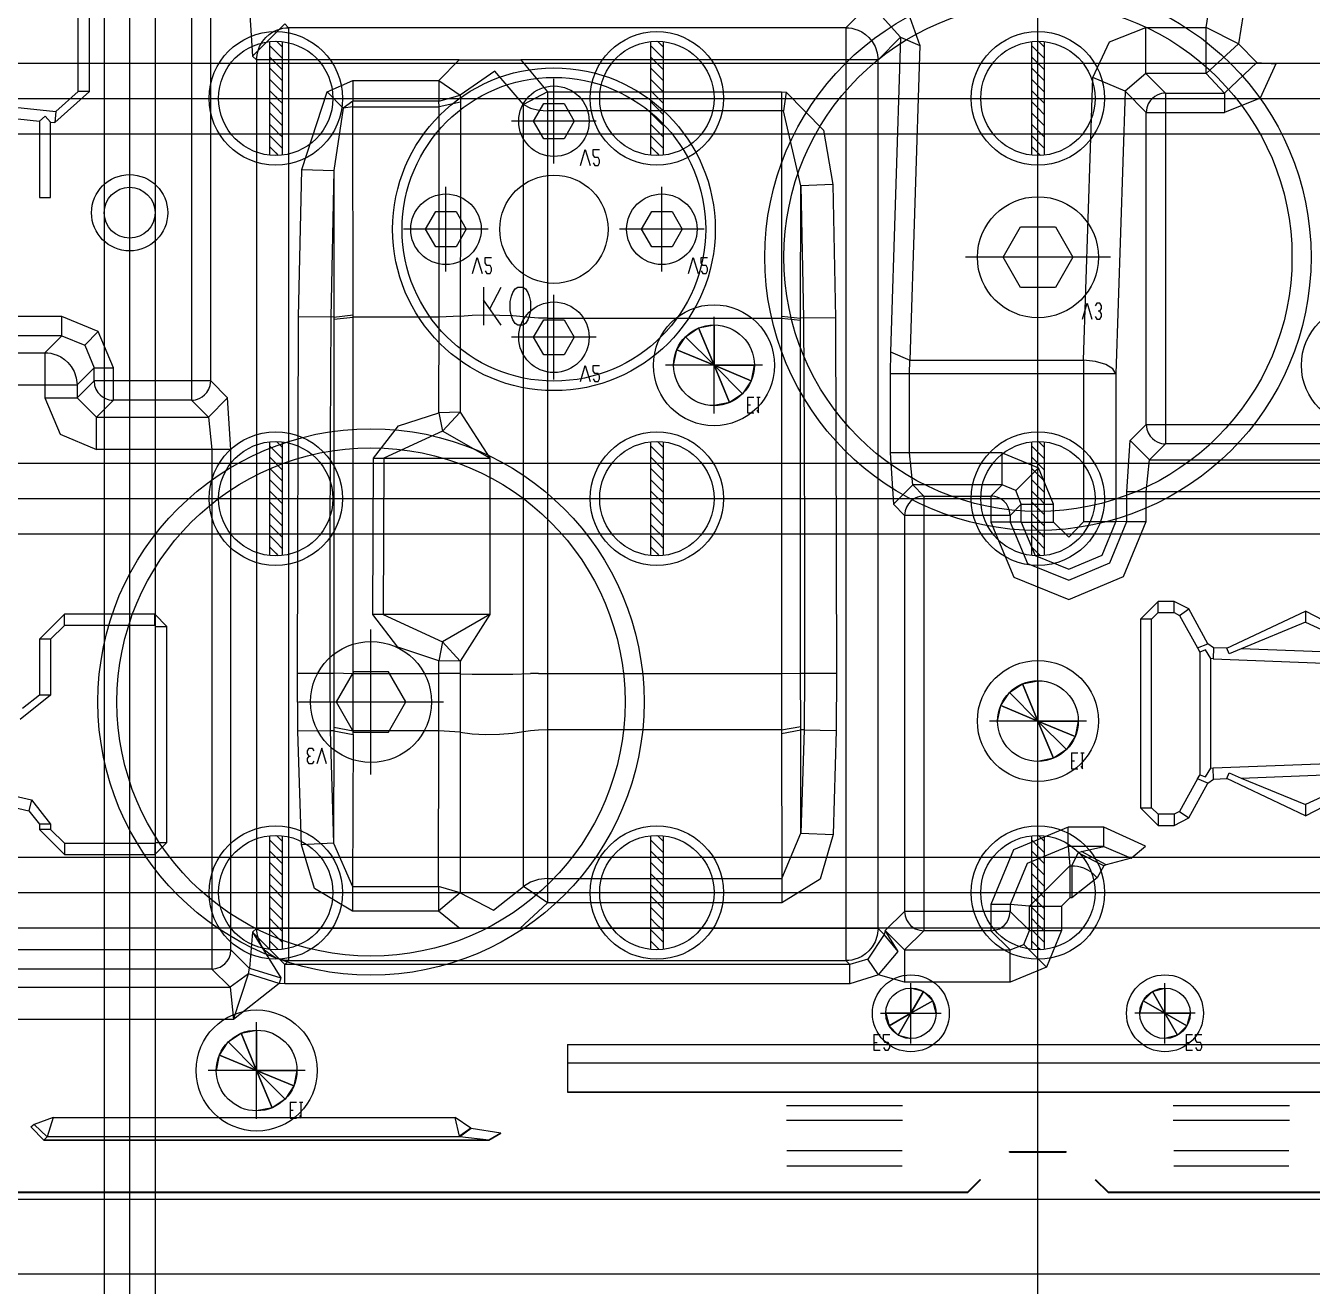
# Model space of a CAD drawing. Header units: millimetres. Extents: x -1 to 1014, y -756 to 757.
# Drawn here: x 140.9 to 195.3, y 82.8 to 136 of the extents above; entities that cross this region are included whole.
import ezdxf

# ---------------------------------------------------------------- set-up
doc = ezdxf.new("R2010")
doc.units = ezdxf.units.MM

# ---------------------------------------------------------------- blocks, each defined once
blk = doc.blocks.new('blockName2')
for points in [[(183.715, 26.3369), (183.715, 408.81)], [(145.31, 281.492), (145.31, 29.578)], [(144.236, 280.418), (144.236, 37.2676)], [(146.384, 280.418), (146.384, 37.2676)], [(147.923, 162.98), (147.923, 120.215)], [(148.739, 121.031), (148.739, 162.165)], [(143.136, 133.268), (143.136, 151.563)], [(143.608, 133.268), (143.608, 151.563)], [(190.835, 135.966), (191.143, 137.953)], [(176.625, 137.46), (178.155, 136.788), (178.727, 135.211)], [(192.485, 137.161), (192.19, 135.276)], [(150.37, 136.941), (150.512, 134.766)], [(176.625, 136.99), (175.597, 135.962)], [(176.625, 136.99), (177.911, 135.557)], [(150.512, 134.766), (151.872, 136.125)], [(152.035, 135.962), (151.872, 136.125)], [(150.675, 134.602), (150.711, 134.905), (150.799, 135.164), (150.922, 135.377), (151.063, 135.549), (151.214, 135.682), (151.366, 135.783), (151.515, 135.856), (151.658, 135.907), (151.791, 135.939), (151.911, 135.956), (152.035, 135.962)], [(152.035, 135.962), (152.035, 96.5312)], [(175.597, 135.962), (152.035, 135.962)], [(175.597, 135.962), (175.597, 96.5312)], [(175.597, 135.962), (175.725, 135.955), (175.847, 135.938), (175.979, 135.905), (176.121, 135.855), (176.269, 135.781), (176.421, 135.68), (176.571, 135.547), (176.712, 135.376), (176.833, 135.163), (176.921, 134.905), (176.957, 134.602)], [(176.957, 134.602), (177.911, 135.557)], [(177.911, 135.557), (177.477, 122.257)], [(177.911, 135.557), (178.727, 135.211)], [(186.038, 133.859), (186.736, 135.361), (188.282, 135.966)], [(188.282, 135.966), (190.835, 135.966)], [(188.282, 134.03), (188.282, 135.966)], [(190.835, 134.03), (190.835, 135.966)], [(192.19, 135.276), (190.835, 135.966)], [(151.219, 135.378), (151.219, 130.573)], [(151.219, 135.211), (151.488, 134.942)], [(151.488, 134.942), (151.756, 134.674)], [(151.514, 135.391), (151.756, 135.149)], [(151.756, 135.378), (151.756, 130.573)], [(167.333, 135.378), (167.333, 130.573)], [(167.333, 135.211), (167.602, 134.942)], [(167.602, 134.942), (167.87, 134.674)], [(167.627, 135.391), (167.87, 135.149)], [(167.87, 135.378), (167.87, 130.573)], [(178.727, 135.211), (178.293, 121.911)], [(183.447, 135.378), (183.447, 130.573)], [(183.447, 135.211), (183.715, 134.942)], [(183.715, 134.942), (183.984, 134.674)], [(183.741, 135.391), (183.984, 135.149)], [(183.984, 135.378), (183.984, 130.573)], [(192.19, 135.276), (190.835, 134.03)], [(192.19, 135.276), (192.967, 134.486)], [(96.4318, 134.469), (270.999, 134.469)], [(150.512, 134.766), (150.675, 134.602)], [(150.675, 134.602), (150.675, 97.8909)], [(159.244, 134.602), (150.675, 134.602)], [(151.219, 134.736), (151.486, 134.469)], [(151.486, 134.469), (151.488, 134.468)], [(151.488, 134.468), (151.756, 134.199)], [(158.391, 133.724), (159.244, 134.602)], [(159.244, 134.602), (161.846, 134.602)], [(176.957, 134.602), (161.846, 134.602)], [(161.846, 134.602), (162.983, 133.251)], [(167.333, 134.736), (167.6, 134.469)], [(167.6, 134.469), (167.602, 134.468)], [(167.602, 134.468), (167.87, 134.199)], [(176.957, 97.8909), (176.957, 134.602)], [(183.447, 134.736), (183.714, 134.469)], [(183.714, 134.469), (183.715, 134.468)], [(183.715, 134.468), (183.984, 134.199)], [(192.967, 134.486), (191.609, 133.201)], [(193.781, 134.442), (193.106, 132.98), (191.609, 132.385)], [(192.967, 134.486), (193.781, 134.442)], [(151.219, 134.261), (151.488, 133.993)], [(151.488, 133.993), (151.756, 133.724)], [(161.967, 132.719), (160.755, 134.131), (159.288, 133.108)], [(167.333, 134.261), (167.602, 133.993)], [(167.602, 133.993), (167.87, 133.724)], [(183.447, 134.261), (183.715, 133.993)], [(183.715, 133.993), (183.984, 133.724)], [(185.649, 121.911), (186.038, 133.859)], [(187.398, 133.283), (186.038, 133.859)], [(188.282, 134.03), (187.398, 133.283)], [(188.282, 134.03), (189.112, 133.201)], [(190.835, 134.03), (188.282, 134.03)], [(191.609, 133.201), (190.835, 134.03)], [(151.219, 133.787), (151.488, 133.518)], [(151.219, 133.312), (151.488, 133.043)], [(151.488, 133.518), (151.756, 133.249)], [(153.667, 133.249), (154.753, 133.724)], [(154.753, 133.724), (154.753, 132.861)], [(154.753, 133.724), (158.391, 133.724)], [(158.391, 133.724), (158.391, 132.861)], [(158.391, 133.724), (159.288, 133.108)], [(163.251, 130.22), (163.251, 133.797)], [(167.333, 133.787), (167.602, 133.518)], [(167.333, 133.312), (167.602, 133.043)], [(167.602, 133.518), (167.87, 133.249)], [(183.447, 133.787), (183.715, 133.518)], [(183.447, 133.312), (183.715, 133.043)], [(183.715, 133.518), (183.984, 133.249)], [(187.398, 133.283), (187.008, 121.335)], [(188.296, 132.385), (187.398, 133.283)], [(96.4318, 132.976), (272.492, 132.976)], [(137.097, 132.954), (142.192, 132.418)], [(142.143, 131.949), (143.608, 133.268)], [(142.192, 132.418), (143.136, 133.268)], [(143.608, 133.268), (143.136, 133.268)], [(151.219, 132.837), (151.488, 132.569)], [(151.488, 133.043), (151.555, 132.976)], [(151.555, 132.976), (151.756, 132.775)], [(152.585, 129.975), (153.667, 133.249)], [(153.667, 133.249), (154.346, 132.558)], [(154.753, 132.861), (154.346, 132.558)], [(154.754, 132.623), (154.753, 132.861)], [(158.391, 132.861), (154.753, 132.861)], [(158.391, 132.861), (159.288, 133.108)], [(158.4, 132.623), (158.391, 132.861)], [(159.294, 132.818), (158.4, 132.623)], [(159.288, 133.108), (159.294, 132.818)], [(159.294, 132.818), (159.288, 119.713)], [(162.983, 133.251), (161.967, 132.719)], [(162.822, 131.265), (162.392, 132.009), (162.822, 132.752), (163.68, 132.752), (164.109, 132.009), (163.68, 131.265), (162.822, 131.265)], [(162.983, 133.251), (172.879, 133.251)], [(162.983, 133.251), (162.983, 132.451)], [(167.333, 132.837), (167.602, 132.569)], [(167.602, 133.043), (167.669, 132.976)], [(167.669, 132.976), (167.87, 132.775)], [(172.879, 133.251), (172.879, 132.451)], [(172.879, 133.251), (173.071, 133.236)], [(173.071, 133.236), (172.951, 132.442)], [(173.071, 133.236), (174.643, 131.632), (175.047, 129.328)], [(183.447, 132.837), (183.715, 132.569)], [(183.715, 133.043), (183.783, 132.976)], [(183.783, 132.976), (183.984, 132.775)], [(189.112, 133.201), (189.029, 133.196), (188.943, 133.182), (188.85, 133.156), (188.753, 133.115), (188.652, 133.056), (188.553, 132.976), (188.459, 132.871), (188.378, 132.738), (188.32, 132.575), (188.296, 132.385)], [(189.112, 133.201), (189.112, 118.374)], [(189.112, 133.201), (191.609, 133.201)], [(191.609, 133.201), (191.609, 132.385)], [(137.047, 132.484), (141.5, 132.016)], [(141.736, 132.229), (141.5, 132.016)], [(141.972, 131.967), (141.736, 132.229)], [(142.192, 132.418), (142.143, 131.949)], [(151.219, 132.362), (151.488, 132.094)], [(151.488, 132.569), (151.756, 132.3)], [(154.346, 132.558), (153.944, 129.928)], [(154.754, 132.623), (154.346, 132.558)], [(154.765, 123.822), (154.754, 132.623)], [(154.754, 132.623), (158.4, 132.623)], [(158.392, 123.731), (158.4, 132.623)], [(161.967, 99.6584), (161.967, 132.719)], [(161.967, 132.71), (162.261, 132.565), (162.608, 132.475), (162.983, 132.444)], [(172.879, 132.444), (162.983, 132.444)], [(162.983, 132.444), (162.983, 98.9751)], [(167.333, 132.362), (167.602, 132.094)], [(167.602, 132.569), (167.87, 132.3)], [(172.879, 132.444), (172.867, 123.775)], [(172.951, 132.442), (172.879, 132.444)], [(173.688, 129.285), (172.951, 132.442)], [(183.447, 132.362), (183.715, 132.094)], [(183.715, 132.569), (183.984, 132.3)], [(188.296, 119.19), (188.296, 132.385)], [(188.296, 132.385), (191.609, 132.385)], [(141.5, 132.016), (141.5, 128.786)], [(141.972, 128.786), (141.972, 131.967)], [(141.972, 131.967), (142.143, 131.949)], [(151.219, 131.888), (151.488, 131.619)], [(151.488, 132.094), (151.756, 131.825)], [(165.039, 132.009), (161.462, 132.009)], [(167.333, 131.888), (167.602, 131.619)], [(167.602, 132.094), (167.87, 131.825)], [(183.447, 131.888), (183.715, 131.619)], [(183.715, 132.094), (183.984, 131.825)], [(96.4318, 131.482), (270.999, 131.482)], [(151.219, 131.413), (151.488, 131.144)], [(151.488, 131.619), (151.624, 131.482)], [(151.488, 131.144), (151.756, 130.876)], [(151.624, 131.482), (151.756, 131.35)], [(167.333, 131.413), (167.602, 131.144)], [(167.602, 131.619), (167.738, 131.482)], [(167.602, 131.144), (167.87, 130.876)], [(167.738, 131.482), (167.87, 131.35)], [(183.447, 131.413), (183.715, 131.144)], [(183.715, 131.619), (183.852, 131.482)], [(183.715, 131.144), (183.984, 130.876)], [(183.852, 131.482), (183.984, 131.35)], [(151.219, 130.938), (151.488, 130.669)], [(151.488, 130.669), (151.593, 130.564)], [(164.377, 130.144), (164.578, 130.816), (164.78, 130.144)], [(164.914, 130.256), (164.981, 130.144), (165.115, 130.144), (165.182, 130.256), (165.182, 130.368), (165.115, 130.48), (164.981, 130.48), (164.914, 130.592), (164.914, 130.816), (165.182, 130.816)], [(167.333, 130.938), (167.602, 130.669)], [(167.602, 130.669), (167.707, 130.564)], [(183.447, 130.938), (183.715, 130.669)], [(183.715, 130.669), (183.821, 130.564)], [(152.457, 123.744), (152.585, 129.975)], [(152.585, 129.975), (153.944, 129.928)], [(153.944, 129.928), (153.816, 123.733)], [(153.944, 129.928), (153.949, 123.732)], [(158.685, 125.655), (158.685, 129.232)], [(167.816, 125.655), (167.816, 129.232)], [(173.683, 123.685), (173.688, 129.285)], [(175.047, 129.328), (173.688, 129.285)], [(173.688, 129.285), (173.797, 123.686)], [(175.047, 129.328), (175.156, 123.697)], [(183.715, 123.192), (183.715, 129.331)], [(141.5, 128.786), (141.972, 128.786)], [(141.5, 128.786), (141.972, 128.786)], [(158.256, 126.7), (157.827, 127.443), (158.256, 128.187), (159.114, 128.187), (159.544, 127.443), (159.114, 126.7), (158.256, 126.7)], [(167.387, 126.7), (166.958, 127.443), (167.387, 128.187), (168.246, 128.187), (168.675, 127.443), (168.246, 126.7), (167.387, 126.7)], [(160.474, 127.443), (156.897, 127.443)], [(169.605, 127.443), (166.028, 127.443)], [(182.977, 124.982), (182.239, 126.261), (182.977, 127.54), (184.454, 127.54), (185.192, 126.261), (184.454, 124.982), (182.977, 124.982)], [(159.811, 125.579), (160.012, 126.25), (160.214, 125.579)], [(160.348, 125.691), (160.415, 125.579), (160.55, 125.579), (160.617, 125.691), (160.617, 125.803), (160.55, 125.914), (160.415, 125.914), (160.348, 126.026), (160.348, 126.25), (160.617, 126.25)], [(168.942, 125.579), (169.144, 126.25), (169.345, 125.579)], [(169.479, 125.691), (169.547, 125.579), (169.681, 125.579), (169.748, 125.691), (169.748, 125.803), (169.681, 125.914), (169.547, 125.914), (169.479, 126.026), (169.479, 126.25), (169.748, 126.25)], [(186.785, 126.261), (180.646, 126.261)], [(160.274, 125.001), (160.274, 123.39)], [(160.543, 124.08), (161.026, 125.001)], [(161.725, 123.39), (161.617, 123.466), (161.51, 123.62), (161.456, 123.773), (161.402, 124.003), (161.402, 124.387), (161.456, 124.617), (161.51, 124.771), (161.617, 124.924), (161.725, 125.001), (161.939, 125.001), (162.047, 124.924), (162.154, 124.771), (162.208, 124.617), (162.262, 124.387), (162.262, 124.003), (162.208, 123.773), (162.154, 123.62), (162.047, 123.466), (161.939, 123.39), (161.725, 123.39)], [(163.251, 121.089), (163.251, 124.666)], [(161.026, 123.39), (160.274, 124.464)], [(185.596, 123.642), (185.798, 124.314), (185.999, 123.642)], [(186.335, 123.978), (186.402, 124.09), (186.402, 124.202), (186.335, 124.314), (186.2, 124.314), (186.133, 124.202)], [(142.447, 123.757), (127.71, 123.757)], [(142.447, 122.941), (142.447, 123.757)], [(143.986, 123.121), (142.447, 123.757)], [(152.409, 108.67), (152.457, 123.744)], [(153.949, 123.732), (152.457, 123.744)], [(153.816, 123.733), (153.784, 118.713), (153.769, 113.692), (153.769, 108.672)], [(153.949, 123.732), (154.765, 123.822)], [(153.949, 123.732), (153.949, 123.645)], [(153.949, 123.645), (154.765, 123.731)], [(153.949, 123.645), (153.95, 108.672)], [(154.764, 106.245), (154.765, 123.731)], [(154.765, 123.731), (154.765, 123.822)], [(158.392, 123.731), (154.765, 123.731)], [(158.391, 119.687), (158.392, 123.731)], [(159.289, 123.769), (158.392, 123.731)], [(161.508, 123.779), (160.956, 123.803), (160.365, 123.807), (159.79, 123.791), (159.289, 123.755)], [(162.983, 123.685), (162.603, 123.691), (162.257, 123.708), (161.508, 123.779)], [(162.822, 122.134), (162.392, 122.878), (162.822, 123.621), (163.68, 123.621), (164.109, 122.878), (163.68, 122.134), (162.822, 122.134)], [(162.983, 123.685), (172.867, 123.685)], [(170.019, 119.649), (170.019, 123.742)], [(172.867, 123.775), (173.683, 123.685)], [(172.867, 123.775), (172.867, 123.685)], [(172.867, 123.685), (172.868, 106.126)], [(172.867, 123.685), (173.683, 123.598)], [(175.156, 123.697), (173.683, 123.685)], [(173.683, 123.598), (173.683, 123.685)], [(173.683, 108.664), (173.683, 123.598)], [(173.797, 123.686), (173.828, 118.679), (173.844, 113.671), (173.844, 108.663)], [(175.156, 123.697), (175.204, 108.661)], [(186.133, 123.754), (186.2, 123.642), (186.335, 123.642), (186.402, 123.754), (186.402, 123.866), (186.335, 123.978), (186.268, 123.978)], [(142.447, 122.941), (128.526, 122.941)], [(141.731, 122.225), (142.447, 122.941)], [(142.447, 122.941), (143.41, 122.545)], [(143.986, 123.121), (143.41, 122.545)], [(144.622, 121.582), (143.986, 123.121)], [(143.41, 122.545), (143.807, 121.582)], [(165.039, 122.878), (161.462, 122.878)], [(127.81, 122.225), (141.731, 122.225)], [(141.731, 122.225), (141.859, 122.218), (141.98, 122.201), (142.113, 122.169), (142.254, 122.118), (142.403, 122.044), (142.554, 121.943), (142.704, 121.81), (142.845, 121.639), (142.967, 121.426), (143.055, 121.168), (143.09, 120.865)], [(141.731, 122.225), (141.731, 120.315)], [(177.477, 122.257), (177.463, 121.335)], [(177.477, 122.257), (178.293, 121.911)], [(178.279, 121.335), (178.293, 121.911)], [(178.293, 121.911), (185.649, 121.911)], [(185.649, 121.911), (185.649, 115.082)], [(187.008, 121.335), (186.881, 121.547), (186.581, 121.73), (186.15, 121.857), (185.649, 121.911)], [(143.807, 121.582), (143.09, 120.865)], [(143.807, 121.582), (144.622, 121.582)], [(143.807, 121.031), (143.807, 121.582)], [(144.622, 120.215), (144.622, 121.582)], [(164.377, 121.013), (164.578, 121.685), (164.78, 121.013)], [(164.914, 121.125), (164.981, 121.013), (165.115, 121.013), (165.182, 121.125), (165.182, 121.237), (165.115, 121.349), (164.981, 121.349), (164.914, 121.461), (164.914, 121.685), (165.182, 121.685)], [(172.065, 121.696), (167.972, 121.696)], [(187.008, 121.335), (177.463, 121.335)], [(177.463, 121.335), (177.463, 117.993)], [(178.279, 117.993), (178.279, 121.335)], [(187.008, 121.335), (187.008, 115.082)], [(127.81, 120.865), (143.09, 120.865)], [(143.09, 120.315), (143.807, 121.031)], [(143.09, 120.865), (143.09, 120.315)], [(148.739, 121.031), (143.807, 121.031)], [(143.807, 121.031), (143.83, 120.84), (143.889, 120.678), (143.97, 120.545), (144.063, 120.44), (144.162, 120.36), (144.262, 120.301), (144.359, 120.26), (144.451, 120.234), (144.535, 120.22), (144.622, 120.215)], [(147.923, 120.215), (148.007, 120.22), (148.092, 120.234), (148.185, 120.26), (148.283, 120.301), (148.383, 120.36), (148.483, 120.44), (148.576, 120.545), (148.657, 120.678), (148.716, 120.841), (148.739, 121.031)], [(149.455, 120.315), (148.739, 121.031)], [(141.731, 120.315), (143.09, 120.315)], [(141.731, 120.315), (142.367, 118.776), (143.906, 118.14)], [(143.09, 120.315), (143.906, 119.499)], [(149.455, 120.315), (148.64, 119.499)], [(149.597, 118.14), (149.455, 120.315)], [(171.431, 120.351), (171.431, 119.679), (171.699, 119.679)], [(171.431, 120.351), (171.699, 120.351)], [(171.834, 119.791), (171.901, 119.679), (171.901, 120.351)], [(171.834, 120.351), (171.968, 120.351)], [(144.622, 120.215), (143.906, 119.499)], [(147.923, 120.215), (144.622, 120.215)], [(148.64, 119.499), (147.923, 120.215)], [(155.622, 117.774), (156.682, 119.13), (158.391, 119.687)], [(159.288, 119.713), (158.391, 119.687)], [(158.391, 119.687), (158.544, 118.904)], [(159.288, 119.713), (158.544, 118.904)], [(159.288, 119.713), (160.545, 117.774)], [(171.431, 120.015), (171.565, 120.015)], [(143.906, 119.499), (148.64, 119.499)], [(143.906, 118.14), (143.906, 119.499)], [(148.64, 119.499), (148.781, 118.14)], [(187.62, 118.514), (188.296, 119.19)], [(188.296, 119.19), (188.32, 118.999), (188.379, 118.837), (188.46, 118.704), (188.553, 118.599), (188.652, 118.519), (188.752, 118.46), (188.849, 118.419), (188.941, 118.393), (189.025, 118.379), (189.112, 118.374)], [(188.296, 119.19), (197.196, 119.19)], [(158.544, 118.904), (156.059, 117.774)], [(160.545, 117.774), (158.544, 118.904)], [(149.597, 118.14), (143.906, 118.14)], [(148.781, 118.14), (148.781, 96.1732)], [(149.597, 96.989), (149.597, 118.14)], [(151.219, 118.458), (151.219, 113.654)], [(151.219, 118.291), (151.488, 118.023)], [(151.514, 118.472), (151.756, 118.229)], [(151.756, 118.458), (151.756, 113.654)], [(167.333, 118.458), (167.333, 113.654)], [(167.333, 118.291), (167.602, 118.023)], [(167.627, 118.472), (167.87, 118.229)], [(167.87, 118.458), (167.87, 113.654)], [(183.447, 118.458), (183.447, 113.654)], [(183.447, 118.291), (183.715, 118.023)], [(183.741, 118.472), (183.984, 118.229)], [(183.984, 118.458), (183.984, 113.654)], [(187.479, 116.339), (187.62, 118.514)], [(187.62, 118.514), (188.436, 117.698)], [(189.112, 118.374), (188.436, 117.698)], [(197.196, 118.374), (189.112, 118.374)], [(96.4318, 117.549), (270.999, 117.549)], [(151.219, 117.817), (151.486, 117.549)], [(151.486, 117.549), (151.488, 117.548)], [(151.488, 118.023), (151.756, 117.754)], [(151.488, 117.548), (151.756, 117.279)], [(155.592, 111.157), (155.622, 117.774)], [(155.622, 117.774), (156.059, 117.774)], [(156.059, 117.774), (156.026, 111.157)], [(156.059, 117.774), (160.545, 117.774)], [(160.545, 117.774), (160.545, 111.157)], [(167.333, 117.817), (167.6, 117.549)], [(167.6, 117.549), (167.602, 117.548)], [(167.602, 118.023), (167.87, 117.754)], [(167.602, 117.548), (167.87, 117.279)], [(182.198, 117.993), (177.463, 117.993)], [(177.463, 117.993), (177.605, 115.818)], [(178.421, 116.634), (178.279, 117.993)], [(182.198, 117.993), (183.737, 117.357)], [(182.198, 116.634), (182.198, 117.993)], [(183.447, 117.817), (183.714, 117.549)], [(183.714, 117.549), (183.715, 117.548)], [(183.715, 118.023), (183.984, 117.754)], [(183.715, 117.548), (183.984, 117.279)], [(188.294, 116.339), (188.436, 117.698)], [(188.436, 117.698), (196.872, 117.698)], [(151.219, 117.342), (151.488, 117.073)], [(151.488, 117.073), (151.756, 116.805)], [(167.333, 117.342), (167.602, 117.073)], [(167.602, 117.073), (167.87, 116.805)], [(183.737, 117.357), (182.777, 116.398)], [(183.447, 117.342), (183.715, 117.073)], [(183.715, 117.073), (183.984, 116.805)], [(184.373, 115.818), (183.737, 117.357)], [(151.219, 116.867), (151.488, 116.598)], [(151.488, 116.598), (151.756, 116.33)], [(167.333, 116.867), (167.602, 116.598)], [(167.602, 116.598), (167.87, 116.33)], [(178.421, 116.634), (177.605, 115.818)], [(182.198, 116.634), (178.421, 116.634)], [(178.421, 116.634), (178.891, 116.164)], [(181.727, 116.164), (182.198, 116.634)], [(182.777, 116.398), (182.198, 116.634)], [(183.447, 116.867), (183.715, 116.598)], [(183.715, 116.598), (183.984, 116.33)], [(96.4318, 116.056), (272.492, 116.056)], [(151.219, 116.392), (151.488, 116.124)], [(151.219, 115.917), (151.488, 115.649)], [(151.488, 116.124), (151.555, 116.056)], [(151.555, 116.056), (151.756, 115.855)], [(167.333, 116.392), (167.602, 116.124)], [(167.333, 115.917), (167.602, 115.649)], [(167.602, 116.124), (167.669, 116.056)], [(167.669, 116.056), (167.87, 115.855)], [(178.891, 116.164), (178.808, 116.159), (178.722, 116.145), (178.629, 116.119), (178.531, 116.078), (178.431, 116.019), (178.332, 115.939), (178.238, 115.834), (178.157, 115.701), (178.099, 115.538), (178.075, 115.348)], [(178.891, 116.164), (178.891, 97.7934)], [(178.891, 116.164), (181.727, 116.164)], [(181.727, 116.164), (181.727, 115.06)], [(182.543, 115.348), (182.52, 115.539), (182.461, 115.701), (182.38, 115.834), (182.286, 115.939), (182.187, 116.019), (182.088, 116.078), (181.991, 116.119), (181.899, 116.144), (181.815, 116.158), (181.727, 116.164)], [(183.013, 115.818), (182.777, 116.398)], [(183.447, 116.392), (183.715, 116.124)], [(183.447, 115.917), (183.715, 115.649)], [(183.715, 116.124), (183.783, 116.056)], [(183.783, 116.056), (183.984, 115.855)], [(196.872, 116.339), (187.479, 116.339)], [(187.479, 115.085), (187.479, 116.339)], [(188.294, 115.085), (188.294, 116.339)], [(151.219, 115.443), (151.488, 115.174)], [(151.488, 115.649), (151.756, 115.38)], [(167.333, 115.443), (167.602, 115.174)], [(167.602, 115.649), (167.87, 115.38)], [(177.605, 115.818), (178.075, 115.348)], [(178.075, 115.348), (178.075, 98.6092)], [(182.543, 115.348), (178.075, 115.348)], [(183.013, 115.818), (182.543, 115.348)], [(182.543, 115.348), (182.543, 115.06)], [(183.013, 115.063), (183.013, 115.818)], [(183.013, 115.818), (184.373, 115.818)], [(183.447, 115.443), (183.715, 115.174)], [(183.715, 115.649), (183.984, 115.38)], [(184.373, 115.063), (184.373, 115.818)], [(151.219, 114.968), (151.488, 114.699)], [(151.488, 115.174), (151.756, 114.906)], [(167.333, 114.968), (167.602, 114.699)], [(167.602, 115.174), (167.87, 114.906)], [(181.727, 115.06), (182.691, 112.74), (185.017, 111.789), (187.335, 112.761), (188.294, 115.085)], [(182.543, 115.06), (181.727, 115.06)], [(182.543, 115.06), (183.268, 113.317), (185.017, 112.605), (186.758, 113.338), (187.479, 115.085)], [(183.013, 115.063), (182.543, 115.06)], [(183.013, 115.063), (183.6, 113.651), (185.016, 113.075), (186.425, 113.669), (187.008, 115.082)], [(183.013, 115.063), (184.373, 115.063)], [(183.447, 114.968), (183.715, 114.699)], [(183.715, 115.174), (183.984, 114.906)], [(185.649, 115.082), (185.016, 114.435), (184.373, 115.063)], [(187.008, 115.082), (185.649, 115.082)], [(187.479, 115.085), (187.008, 115.082)], [(187.479, 115.085), (188.294, 115.085)], [(96.4318, 114.563), (270.999, 114.563)], [(151.219, 114.493), (151.488, 114.225)], [(151.488, 114.699), (151.624, 114.563)], [(151.624, 114.563), (151.756, 114.431)], [(167.333, 114.493), (167.602, 114.225)], [(167.602, 114.699), (167.738, 114.563)], [(167.738, 114.563), (167.87, 114.431)], [(183.447, 114.493), (183.715, 114.225)], [(183.715, 114.699), (183.852, 114.563)], [(183.852, 114.563), (183.984, 114.431)], [(151.219, 114.018), (151.488, 113.75)], [(151.488, 114.225), (151.756, 113.956)], [(151.488, 113.75), (151.593, 113.645)], [(167.333, 114.018), (167.602, 113.75)], [(167.602, 114.225), (167.87, 113.956)], [(167.602, 113.75), (167.707, 113.645)], [(183.447, 114.018), (183.715, 113.75)], [(183.715, 114.225), (183.984, 113.956)], [(183.715, 113.75), (183.821, 113.645)], [(188.794, 111.712), (188.046, 110.965)], [(188.794, 111.24), (188.794, 111.712)], [(189.479, 111.712), (188.794, 111.712)], [(189.479, 111.24), (189.479, 111.712)], [(190.091, 111.394), (189.479, 111.712)], [(142.554, 111.167), (141.5, 110.113)], [(146.37, 111.167), (142.554, 111.167)], [(142.554, 110.695), (142.554, 111.167)], [(146.37, 110.695), (146.37, 111.167)], [(146.879, 110.658), (146.37, 111.167)], [(160.545, 111.157), (155.592, 111.157)], [(158.389, 109.196), (156.658, 109.774), (155.592, 111.157)], [(156.026, 111.157), (158.546, 109.999)], [(160.545, 111.157), (158.546, 109.999)], [(160.545, 111.157), (159.288, 109.19)], [(188.519, 110.965), (188.794, 111.24)], [(188.794, 111.24), (189.479, 111.24)], [(189.479, 111.24), (189.704, 111.123)], [(189.704, 111.123), (190.091, 111.394)], [(189.704, 111.123), (190.46, 109.746)], [(190.896, 109.926), (190.091, 111.394)], [(191.697, 109.735), (195.029, 111.303)], [(195.029, 111.303), (195.029, 110.831)], [(198.565, 109.47), (195.029, 111.303)], [(142.554, 110.695), (141.972, 110.113)], [(146.37, 110.695), (142.554, 110.695)], [(146.407, 110.658), (146.402, 110.677), (146.388, 110.69), (146.37, 110.695)], [(146.407, 101.527), (146.407, 110.658)], [(146.407, 110.658), (146.879, 110.658)], [(146.879, 101.527), (146.879, 110.658)], [(155.516, 104.392), (155.516, 110.532)], [(188.519, 110.965), (188.046, 110.965)], [(188.046, 110.965), (188.046, 102.992)], [(188.519, 102.992), (188.519, 110.965)], [(195.029, 110.831), (192.314, 109.712)], [(195.029, 110.831), (197.948, 109.494)], [(141.972, 110.113), (141.5, 110.113)], [(141.5, 110.113), (141.5, 107.755)], [(141.972, 110.113), (141.972, 107.755)], [(158.546, 109.999), (158.389, 109.196)], [(159.288, 109.19), (158.546, 109.999)], [(190.46, 109.746), (190.896, 109.926)], [(191.14, 109.757), (190.896, 109.926)], [(190.56, 109.574), (190.473, 109.747)], [(190.796, 109.664), (190.56, 109.574)], [(190.56, 109.574), (190.56, 104.383)], [(191.032, 109.294), (190.796, 109.664)], [(191.14, 109.757), (191.121, 109.285)], [(191.697, 109.735), (191.14, 109.757)], [(191.806, 109.495), (191.697, 109.735)], [(192.314, 109.712), (191.806, 109.495)], [(197.948, 109.494), (192.314, 109.712)], [(158.386, 106.245), (158.389, 109.196)], [(159.288, 109.19), (158.389, 109.196)], [(159.288, 109.19), (159.286, 106.166)], [(191.032, 104.663), (191.032, 109.294)], [(191.121, 109.285), (191.032, 109.294)], [(191.121, 109.285), (200.867, 108.908)], [(153.95, 108.672), (152.409, 108.67)], [(152.428, 106.224), (152.409, 108.67)], [(153.769, 108.672), (153.787, 106.242)], [(153.95, 108.672), (153.949, 106.391)], [(153.95, 108.69), (154.765, 108.672)], [(156.255, 106.183), (156.993, 107.462), (156.255, 108.741), (154.778, 108.741), (154.039, 107.462), (154.778, 106.183), (156.255, 106.183)], [(154.765, 108.672), (158.389, 108.672)], [(159.287, 108.664), (158.389, 108.672)], [(159.287, 108.649), (159.789, 108.642), (160.363, 108.638), (160.956, 108.639), (161.508, 108.644), (162.257, 108.659)], [(162.603, 108.663), (162.257, 108.659)], [(162.603, 108.663), (172.867, 108.664)], [(172.867, 108.664), (173.683, 108.682)], [(175.204, 108.661), (173.683, 108.664)], [(173.684, 106.43), (173.683, 108.664)], [(173.844, 108.663), (173.826, 106.281)], [(175.204, 108.661), (175.185, 106.263)], [(183.715, 104.61), (183.715, 108.703)], [(141.972, 107.755), (140.681, 106.728)], [(141.5, 107.755), (140.787, 107.188)], [(141.972, 107.755), (141.5, 107.755)], [(152.446, 107.462), (158.586, 107.462)], [(185.762, 106.656), (181.669, 106.656)], [(153.787, 106.242), (152.428, 106.224)], [(152.578, 101.423), (152.428, 106.224)], [(153.949, 106.245), (153.787, 106.242)], [(153.787, 106.242), (153.936, 101.495)], [(153.949, 106.245), (153.936, 101.495)], [(153.949, 106.391), (154.764, 106.245)], [(153.949, 106.391), (153.949, 106.245)], [(153.949, 106.245), (154.764, 106.088)], [(154.764, 106.088), (154.74, 99.6627)], [(154.764, 106.088), (154.764, 106.245)], [(158.386, 106.245), (154.764, 106.245)], [(158.377, 99.6627), (158.386, 106.245)], [(159.286, 106.18), (158.386, 106.245)], [(159.286, 106.166), (159.28, 99.4005)], [(161.967, 106.197), (161.508, 106.125), (160.955, 106.084), (160.362, 106.077), (159.787, 106.105), (159.286, 106.166)], [(162.983, 106.284), (162.603, 106.273), (162.257, 106.244), (161.967, 106.197)], [(172.868, 106.284), (162.983, 106.284)], [(172.868, 106.284), (173.684, 106.43)], [(172.868, 106.126), (173.684, 106.283)], [(172.868, 106.126), (172.891, 100)], [(173.684, 106.283), (173.684, 106.43)], [(173.695, 101.923), (173.684, 106.283)], [(173.826, 106.281), (173.684, 106.283)], [(173.826, 106.281), (173.695, 101.923)], [(173.826, 106.281), (175.185, 106.263)], [(175.185, 106.263), (175.053, 101.856)], [(152.897, 105.178), (152.83, 105.29), (152.83, 105.402), (152.897, 105.514), (153.031, 105.514), (153.098, 105.402)], [(153.098, 104.954), (153.031, 104.843), (152.897, 104.843), (152.83, 104.954), (152.83, 105.066), (152.897, 105.178), (152.964, 105.178)], [(153.635, 104.843), (153.434, 105.514), (153.233, 104.843)], [(185.128, 105.311), (185.128, 104.64), (185.396, 104.64)], [(185.128, 105.311), (185.396, 105.311)], [(185.53, 104.752), (185.598, 104.64), (185.598, 105.311)], [(185.53, 105.311), (185.665, 105.311)], [(191.121, 104.672), (200.867, 105.049)], [(135.703, 104.585), (141.155, 103.327)], [(185.128, 104.976), (185.262, 104.976)], [(190.796, 104.293), (191.032, 104.663)], [(191.032, 104.663), (191.121, 104.672)], [(191.14, 104.2), (191.121, 104.672)], [(191.697, 104.222), (191.806, 104.462)], [(191.806, 104.462), (192.314, 104.245)], [(192.314, 104.245), (197.948, 104.463)], [(195.029, 102.653), (198.565, 104.487)], [(197.948, 104.463), (195.029, 103.126)], [(135.597, 104.125), (141.049, 102.867)], [(190.46, 104.211), (189.704, 102.834)], [(190.091, 102.563), (190.896, 104.03)], [(190.46, 104.211), (190.567, 104.373)], [(190.896, 104.03), (190.46, 104.211)], [(190.56, 104.383), (190.796, 104.293)], [(190.896, 104.03), (191.14, 104.2)], [(191.14, 104.2), (191.697, 104.222)], [(195.029, 102.653), (191.697, 104.222)], [(192.314, 104.245), (195.029, 103.126)], [(141.155, 103.327), (141.049, 102.867)], [(141.049, 102.867), (141.5, 102.3)], [(141.155, 103.327), (141.972, 102.3)], [(188.046, 102.992), (188.519, 102.992)], [(188.046, 102.992), (188.794, 102.245)], [(188.794, 102.717), (188.519, 102.992)], [(189.704, 102.834), (189.479, 102.717)], [(189.704, 102.834), (190.091, 102.563)], [(195.029, 103.126), (195.029, 102.653)], [(141.972, 102.3), (141.5, 102.3)], [(141.5, 102.3), (141.5, 102.072)], [(141.972, 102.3), (141.972, 102.072)], [(188.794, 102.717), (188.794, 102.245)], [(189.479, 102.717), (188.794, 102.717)], [(189.479, 102.717), (189.479, 102.245)], [(189.479, 102.245), (190.091, 102.563)], [(141.5, 102.072), (142.554, 101.018)], [(141.972, 102.072), (141.5, 102.072)], [(141.972, 102.072), (142.554, 101.49)], [(151.219, 101.807), (151.219, 97.0028)], [(151.514, 101.821), (151.756, 101.578)], [(151.756, 101.807), (151.756, 97.0028)], [(167.333, 101.807), (167.333, 97.0028)], [(167.627, 101.821), (167.87, 101.578)], [(167.87, 101.807), (167.87, 97.0028)], [(172.891, 100), (173.695, 101.923)], [(175.053, 101.856), (174.513, 99.967), (172.891, 98.9751)], [(173.695, 101.923), (175.053, 101.856)], [(184.999, 102.168), (182.686, 101.209), (181.727, 98.8965)], [(183.447, 101.807), (183.447, 97.0028)], [(183.741, 101.821), (183.984, 101.578)], [(183.984, 101.807), (183.984, 97.0028)], [(184.999, 101.352), (184.999, 102.168)], [(186.504, 102.168), (184.999, 102.168)], [(186.504, 101.352), (186.504, 102.168)], [(188.259, 101.362), (186.504, 102.168)], [(188.794, 102.245), (189.479, 102.245)], [(142.554, 101.49), (146.37, 101.49)], [(142.554, 101.49), (142.554, 101.018)], [(146.37, 101.49), (146.388, 101.495), (146.402, 101.508), (146.407, 101.527)], [(146.37, 101.018), (146.879, 101.527)], [(146.37, 101.49), (146.37, 101.018)], [(146.407, 101.527), (146.879, 101.527)], [(151.219, 101.64), (151.488, 101.372)], [(151.488, 101.372), (151.756, 101.103)], [(153.936, 101.495), (152.578, 101.423)], [(154.74, 98.621), (153.13, 99.5751), (152.578, 101.423)], [(153.936, 101.495), (154.74, 99.6627)], [(167.333, 101.64), (167.602, 101.372)], [(167.602, 101.372), (167.87, 101.103)], [(184.999, 101.352), (183.264, 100.632), (182.543, 98.8965)], [(183.447, 101.64), (183.715, 101.372)], [(183.715, 101.372), (183.984, 101.103)], [(186.504, 101.352), (184.999, 101.352)], [(184.999, 101.352), (185.069, 100.539)], [(185.56, 101.139), (186.504, 101.352)], [(186.504, 101.352), (187.654, 100.86)], [(187.654, 100.86), (188.259, 101.362)], [(96.4318, 100.898), (270.999, 100.898)], [(142.554, 101.018), (146.37, 101.018)], [(151.219, 101.165), (151.486, 100.898)], [(151.219, 100.691), (151.488, 100.422)], [(151.486, 100.898), (151.488, 100.897)], [(151.488, 100.897), (151.756, 100.628)], [(167.333, 101.165), (167.6, 100.898)], [(167.333, 100.691), (167.602, 100.422)], [(167.6, 100.898), (167.602, 100.897)], [(167.602, 100.897), (167.87, 100.628)], [(183.447, 101.165), (183.714, 100.898)], [(183.447, 100.691), (183.715, 100.422)], [(183.714, 100.898), (183.715, 100.897)], [(183.715, 100.897), (183.984, 100.628)], [(185.153, 100.539), (185.419, 101.08)], [(185.419, 101.08), (185.56, 101.139)], [(186.504, 100.54), (185.419, 101.08)], [(186.603, 100.573), (185.56, 101.139)], [(187.654, 100.86), (186.603, 100.573)], [(151.219, 100.216), (151.488, 99.9474)], [(151.488, 100.422), (151.756, 100.154)], [(167.333, 100.216), (167.602, 99.9474)], [(167.602, 100.422), (167.87, 100.154)], [(183.357, 98.8262), (185.069, 100.539)], [(183.447, 100.216), (183.715, 99.9474)], [(183.715, 100.422), (183.984, 100.154)], [(185.069, 100.539), (185.069, 99.1791)], [(185.069, 100.539), (185.153, 100.539)], [(185.153, 100.539), (185.153, 99.1791)], [(185.153, 100.539), (185.268, 100.534), (185.383, 100.519), (185.508, 100.491), (185.643, 100.447), (185.784, 100.382), (185.931, 100.293), (186.078, 100.175), (186.22, 100.022)], [(186.504, 100.54), (186.22, 100.022)], [(186.603, 100.573), (186.504, 100.54)], [(151.219, 99.7412), (151.488, 99.4727)], [(151.488, 99.9474), (151.756, 99.6788)], [(154.74, 99.6627), (154.74, 98.621)], [(154.74, 99.6627), (158.377, 99.6627)], [(158.377, 99.6627), (158.377, 98.621)], [(159.28, 99.4005), (158.377, 99.6627)], [(159.28, 99.4005), (160.696, 98.6597), (161.967, 99.6584)], [(162.983, 100), (162.603, 99.9594), (162.257, 99.8423), (161.967, 99.6584)], [(162.983, 98.9751), (161.967, 99.6584)], [(162.983, 100), (172.891, 100)], [(167.333, 99.7412), (167.602, 99.4727)], [(167.602, 99.9474), (167.87, 99.6788)], [(172.891, 100), (172.891, 98.9751)], [(183.447, 99.7412), (183.715, 99.4727)], [(183.715, 99.9474), (183.984, 99.6788)], [(186.22, 100.022), (185.153, 99.1791)], [(96.4318, 99.4049), (272.492, 99.4049)], [(151.219, 99.2665), (151.488, 98.9979)], [(151.488, 99.4727), (151.555, 99.4049)], [(151.555, 99.4049), (151.756, 99.2041)], [(159.28, 99.4005), (158.377, 98.621)], [(167.333, 99.2665), (167.602, 98.9979)], [(167.602, 99.4727), (167.669, 99.4049)], [(167.669, 99.4049), (167.87, 99.2041)], [(183.447, 99.2665), (183.715, 98.9979)], [(183.715, 99.4727), (183.783, 99.4049)], [(183.783, 99.4049), (183.984, 99.2041)], [(185.069, 99.1791), (184.716, 98.8262)], [(185.153, 99.1791), (185.069, 99.1791)], [(151.219, 98.7917), (151.488, 98.5231)], [(151.488, 98.9979), (151.756, 98.7293)], [(151.488, 98.5231), (151.756, 98.2546)], [(158.377, 98.621), (154.74, 98.621)], [(159.276, 97.8909), (158.377, 98.621)], [(162.983, 98.9751), (161.814, 97.8909)], [(172.891, 98.9751), (162.983, 98.9751)], [(167.333, 98.7917), (167.602, 98.5231)], [(167.602, 98.9979), (167.87, 98.7293)], [(167.602, 98.5231), (167.87, 98.2546)], [(178.075, 98.6092), (177.262, 97.7958)], [(178.075, 98.6092), (178.099, 98.4183), (178.157, 98.2558), (178.238, 98.1229), (178.332, 98.0179), (178.431, 97.9377), (178.531, 97.8791), (178.628, 97.8383), (178.72, 97.8124), (178.804, 97.7985), (178.891, 97.7934)], [(182.543, 98.6092), (178.075, 98.6092)], [(181.727, 98.8965), (181.727, 97.7934)], [(182.543, 98.8965), (181.727, 98.8965)], [(181.727, 97.7934), (181.811, 97.798), (181.896, 97.8119), (181.989, 97.8378), (182.087, 97.8786), (182.187, 97.9376), (182.287, 98.018), (182.38, 98.1233), (182.461, 98.2564), (182.52, 98.4188), (182.543, 98.6092)], [(183.357, 98.8262), (182.543, 98.8965)], [(182.543, 98.8965), (182.543, 98.6092)], [(182.543, 98.6092), (183.357, 97.7958)], [(183.357, 97.7958), (183.357, 98.8262)], [(183.357, 98.8262), (184.716, 98.8262)], [(183.447, 98.7917), (183.715, 98.5231)], [(183.715, 98.9979), (183.984, 98.7293)], [(183.715, 98.5231), (183.984, 98.2546)], [(184.716, 98.8262), (184.716, 97.7958)], [(151.219, 98.3169), (151.488, 98.0484)], [(151.488, 98.0484), (151.624, 97.9117)], [(167.333, 98.3169), (167.602, 98.0484)], [(167.602, 98.0484), (167.738, 97.9117)], [(183.447, 98.3169), (183.715, 98.0484)], [(183.715, 98.0484), (183.852, 97.9117)], [(96.4318, 97.9117), (270.999, 97.9117)], [(150.512, 97.7276), (150.377, 96.2065)], [(150.675, 97.8909), (150.512, 97.7276)], [(150.512, 97.7276), (151.698, 95.8045)], [(151.872, 96.3679), (150.512, 97.7276)], [(152.035, 96.5312), (151.907, 96.5379), (151.786, 96.5555), (151.653, 96.5878), (151.511, 96.6387), (151.363, 96.7122), (151.212, 96.813), (151.062, 96.9463), (150.921, 97.1172), (150.799, 97.3304), (150.711, 97.5886), (150.675, 97.8909)], [(159.276, 97.8909), (150.675, 97.8909)], [(151.219, 97.8422), (151.488, 97.5736)], [(151.488, 97.5736), (151.756, 97.305)], [(151.624, 97.9117), (151.756, 97.7798)], [(161.814, 97.8909), (159.276, 97.8909)], [(176.957, 97.8909), (161.814, 97.8909)], [(167.333, 97.8422), (167.602, 97.5736)], [(167.602, 97.5736), (167.87, 97.305)], [(167.738, 97.9117), (167.87, 97.7798)], [(176.957, 97.8909), (176.921, 97.5882), (176.833, 97.3296), (176.711, 97.116), (176.569, 96.9448), (176.419, 96.8113), (176.266, 96.7104), (176.117, 96.637), (175.974, 96.5864), (175.841, 96.5545), (175.721, 96.5375), (175.597, 96.5312)], [(177.213, 97.6345), (176.519, 96.5963)], [(177.213, 97.6345), (176.957, 97.8909)], [(177.262, 97.7958), (177.213, 97.6345)], [(177.806, 96.9167), (177.213, 97.6345)], [(177.806, 96.9167), (177.262, 97.7958)], [(177.262, 97.7958), (178.078, 96.98)], [(178.891, 97.7934), (178.078, 96.98)], [(181.727, 97.7934), (178.891, 97.7934)], [(182.541, 96.98), (181.727, 97.7934)], [(183.121, 97.216), (183.357, 97.7958)], [(183.357, 97.7958), (184.716, 97.7958)], [(183.447, 97.8422), (183.715, 97.5736)], [(183.715, 97.5736), (183.984, 97.305)], [(183.852, 97.9117), (183.984, 97.7798)], [(184.716, 97.7958), (184.08, 96.2569)], [(149.597, 96.989), (126.852, 96.989)], [(148.781, 96.1732), (148.865, 96.1779), (148.95, 96.1917), (149.043, 96.2176), (149.141, 96.2585), (149.241, 96.3174), (149.341, 96.3978), (149.434, 96.5032), (149.515, 96.6363), (149.574, 96.7986), (149.597, 96.989)], [(150.37, 96.2159), (149.597, 96.989)], [(151.219, 97.3674), (151.488, 97.0988)], [(151.488, 97.0988), (151.593, 96.9937)], [(167.333, 97.3674), (167.602, 97.0988)], [(167.602, 97.0988), (167.707, 96.9937)], [(176.971, 95.9222), (177.806, 96.9167)], [(178.078, 96.98), (178.078, 95.6204)], [(178.078, 96.98), (182.541, 96.98)], [(182.541, 96.98), (183.121, 97.216)], [(182.541, 95.6204), (182.541, 96.98)], [(183.121, 97.216), (184.08, 96.2569)], [(183.447, 97.3674), (183.715, 97.0988)], [(183.715, 97.0988), (183.821, 96.9937)], [(151.872, 96.3679), (152.035, 96.5312)], [(175.761, 96.3679), (151.872, 96.3679)], [(151.872, 95.5549), (151.872, 96.3679)], [(152.035, 96.5312), (175.597, 96.5312)], [(175.597, 96.5312), (175.761, 96.3679)], [(176.519, 96.5963), (175.761, 96.3679)], [(175.761, 95.5549), (175.761, 96.3679)], [(176.971, 95.9222), (176.519, 96.5963)], [(148.781, 96.1732), (127.668, 96.1732)], [(149.555, 95.4001), (148.781, 96.1732)], [(150.332, 95.9712), (149.555, 95.4001)], [(149.696, 94.0405), (150.336, 95.9698)], [(150.336, 95.9698), (150.377, 96.2065)], [(151.629, 95.5684), (150.336, 95.9698)], [(150.377, 96.2065), (150.37, 96.2159)], [(150.377, 96.2065), (151.698, 95.8045)], [(151.698, 95.8045), (151.629, 95.5684)], [(176.971, 95.9222), (175.761, 95.5549)], [(178.078, 95.6204), (176.971, 95.9222)], [(184.08, 96.2569), (182.541, 95.6204)], [(126.895, 95.4001), (149.555, 95.4001)], [(149.555, 95.4001), (149.696, 94.0405)], [(151.629, 95.5684), (149.696, 94.0405)], [(151.872, 95.5549), (151.629, 95.5684)], [(175.761, 95.5549), (151.872, 95.5549)], [(182.541, 95.6204), (178.078, 95.6204)], [(178.344, 93.0231), (178.344, 95.5813)], [(189.087, 93.0231), (189.087, 95.5813)], [(177.065, 94.3022), (179.623, 94.3022)], [(190.366, 94.3022), (187.808, 94.3022)], [(149.696, 94.0405), (126.689, 94.0405)], [(150.682, 89.8386), (150.682, 93.9316)], [(176.78, 93.4094), (176.78, 92.738), (177.049, 92.738)], [(176.78, 93.4094), (177.049, 93.4094)], [(176.78, 93.0737), (176.914, 93.0737)], [(177.183, 92.8499), (177.25, 92.738), (177.384, 92.738), (177.451, 92.8499), (177.451, 92.9618), (177.384, 93.0737), (177.25, 93.0737), (177.183, 93.1856), (177.183, 93.4094), (177.451, 93.4094)], [(189.98, 93.4094), (189.98, 92.738), (190.248, 92.738)], [(189.98, 93.4094), (190.248, 93.4094)], [(189.98, 93.0737), (190.114, 93.0737)], [(190.382, 92.8499), (190.45, 92.738), (190.584, 92.738), (190.651, 92.8499), (190.651, 92.9618), (190.584, 93.0737), (190.45, 93.0737), (190.382, 93.1856), (190.382, 93.4094), (190.651, 93.4094)], [(163.823, 92.9894), (203.607, 92.9894)], [(163.823, 92.9894), (163.823, 90.9662)], [(163.823, 92.2033), (203.607, 92.2033)], [(152.728, 91.8851), (148.635, 91.8851)], [(163.823, 90.9662), (203.607, 90.9662)], [(203.607, 90.9662), (163.823, 90.9662)], [(152.094, 90.5402), (152.094, 89.8687), (152.363, 89.8687)], [(152.094, 90.5402), (152.363, 90.5402)], [(152.497, 89.9806), (152.564, 89.8687), (152.564, 90.5402)], [(152.497, 90.5402), (152.631, 90.5402)], [(177.992, 90.3846), (173.085, 90.3846)], [(194.345, 90.3846), (189.439, 90.3846)], [(142.076, 89.9008), (141.281, 89.6032)], [(142.076, 89.9008), (141.826, 89.0835)], [(142.076, 89.9008), (159.078, 89.9008)], [(152.094, 90.2045), (152.228, 90.2045)], [(159.738, 89.4432), (159.078, 89.9008)], [(159.252, 89.1147), (159.078, 89.9008)], [(173.085, 89.7865), (177.992, 89.7865)], [(189.439, 89.7865), (194.345, 89.7865)], [(141.281, 89.6032), (141.14, 89.4827)], [(141.141, 89.4826), (141.685, 88.9397)], [(141.685, 88.9397), (141.141, 89.4826)], [(141.826, 89.0835), (141.281, 89.6032)], [(159.738, 89.4432), (159.252, 89.1147)], [(159.755, 89.4332), (159.268, 89.0835)], [(159.755, 89.4332), (159.738, 89.4432)], [(161.005, 89.2414), (159.755, 89.4332)], [(160.498, 88.9397), (161.005, 89.2414)], [(161.005, 89.2414), (160.498, 88.9397)], [(141.826, 89.0835), (141.685, 88.9397)], [(141.685, 88.9397), (160.498, 88.9397)], [(160.498, 88.9397), (141.685, 88.9397)], [(159.268, 89.0835), (141.826, 89.0835)], [(159.252, 89.1147), (159.268, 89.0835)], [(160.498, 88.9397), (159.268, 89.0835)], [(177.974, 88.4955), (173.102, 88.4955)], [(182.519, 88.4654), (184.912, 88.4654)], [(182.519, 88.4369), (182.519, 88.4654)], [(182.519, 88.4369), (184.912, 88.4369)], [(184.912, 88.4369), (184.912, 88.4654)], [(194.327, 88.4955), (189.457, 88.4955)], [(173.102, 87.8593), (177.973, 87.8593)], [(189.457, 87.8593), (194.329, 87.8593)], [(181.265, 87.2593), (180.749, 86.7624)], [(181.294, 87.2582), (180.749, 86.7339)], [(181.294, 87.2582), (180.749, 86.7339)], [(181.294, 87.2582), (181.265, 87.2593)], [(186.137, 87.2582), (186.166, 87.2593)], [(186.682, 86.7339), (186.137, 87.2582)], [(186.682, 86.7339), (186.137, 87.2582)], [(186.682, 86.7624), (186.166, 87.2593)], [(139.872, 86.7339), (180.749, 86.7339)], [(139.901, 86.7624), (180.749, 86.7624)], [(180.749, 86.7339), (180.749, 86.7624)], [(186.682, 86.7624), (227.53, 86.7624)], [(186.682, 86.7339), (186.682, 86.7624)], [(186.682, 86.7339), (227.559, 86.7339)], [(105.199, 86.4393), (265.359, 86.4393)], [(101.803, 83.291), (265.628, 83.291)]]:
    blk.add_lwpolyline(points)
for points in [[(168.813, 122.902), (169.366, 123.271), (170.019, 121.696), (170.019, 121.696)], [(169.366, 123.271), (170.019, 123.401), (170.019, 121.696), (170.019, 121.696)], [(168.443, 122.348), (168.813, 122.902), (170.019, 121.696), (170.019, 121.696)], [(168.313, 121.696), (168.443, 122.348), (170.019, 121.696), (170.019, 121.696)], [(171.724, 121.696), (171.594, 121.043), (170.019, 121.696), (170.019, 121.696)], [(171.594, 121.043), (171.225, 120.49), (170.019, 121.696), (170.019, 121.696)], [(171.225, 120.49), (170.671, 120.12), (170.019, 121.696), (170.019, 121.696)], [(170.671, 120.12), (170.019, 119.99), (170.019, 121.696), (170.019, 121.696)], [(183.063, 108.232), (183.715, 108.362), (183.715, 106.656), (183.715, 106.656)], [(182.14, 107.309), (182.51, 107.862), (183.715, 106.656), (183.715, 106.656)], [(182.51, 107.862), (183.063, 108.232), (183.715, 106.656), (183.715, 106.656)], [(182.01, 106.656), (182.14, 107.309), (183.715, 106.656), (183.715, 106.656)], [(185.421, 106.656), (185.291, 106.004), (183.715, 106.656), (183.715, 106.656)], [(185.291, 106.004), (184.921, 105.45), (183.715, 106.656), (183.715, 106.656)], [(184.921, 105.45), (184.368, 105.081), (183.715, 106.656), (183.715, 106.656)], [(184.368, 105.081), (183.715, 104.951), (183.715, 106.656), (183.715, 106.656)], [(178.877, 95.2253), (178.344, 95.3681), (178.344, 94.3022), (178.344, 94.3022)], [(179.267, 94.8352), (178.877, 95.2253), (178.344, 94.3022), (178.344, 94.3022)], [(188.164, 94.8352), (188.554, 95.2253), (189.087, 94.3022), (189.087, 94.3022)], [(188.554, 95.2253), (189.087, 95.3681), (189.087, 94.3022), (189.087, 94.3022)], [(179.41, 94.3022), (179.267, 94.8352), (178.344, 94.3022), (178.344, 94.3022)], [(188.021, 94.3022), (188.164, 94.8352), (189.087, 94.3022), (189.087, 94.3022)], [(177.278, 94.3022), (177.421, 93.7692), (178.344, 94.3022), (178.344, 94.3022)], [(177.421, 93.7692), (177.811, 93.3791), (178.344, 94.3022), (178.344, 94.3022)], [(177.811, 93.3791), (178.344, 93.2363), (178.344, 94.3022), (178.344, 94.3022)], [(190.153, 94.3022), (190.01, 93.7692), (189.087, 94.3022), (189.087, 94.3022)], [(190.01, 93.7692), (189.62, 93.3791), (189.087, 94.3022), (189.087, 94.3022)], [(189.62, 93.3791), (189.087, 93.2363), (189.087, 94.3022), (189.087, 94.3022)], [(150.029, 93.4607), (150.682, 93.5905), (150.682, 91.8851), (150.682, 91.8851)], [(149.106, 92.5377), (149.476, 93.091), (150.682, 91.8851), (150.682, 91.8851)], [(149.476, 93.091), (150.029, 93.4607), (150.682, 91.8851), (150.682, 91.8851)], [(148.977, 91.8851), (149.106, 92.5377), (150.682, 91.8851), (150.682, 91.8851)], [(152.387, 91.8851), (152.258, 91.2325), (150.682, 91.8851), (150.682, 91.8851)], [(152.258, 91.2325), (151.888, 90.6792), (150.682, 91.8851), (150.682, 91.8851)], [(151.888, 90.6792), (151.335, 90.3095), (150.682, 91.8851), (150.682, 91.8851)], [(151.335, 90.3095), (150.682, 90.1797), (150.682, 91.8851), (150.682, 91.8851)]]:
    blk.add_lwpolyline(points, close=True)
for centre, radius in [((183.715, 126.261), 11.5483), ((183.715, 126.261), 10.7426), ((151.488, 132.976), 2.8199), ((167.602, 132.976), 2.8199), ((183.715, 132.976), 2.8199), ((151.488, 132.976), 2.4171), ((167.602, 132.976), 2.4171), ((183.715, 132.976), 2.4171), ((163.251, 127.443), 6.8216), ((163.251, 127.443), 6.4187), ((163.251, 132.009), 1.4905), ((145.31, 128.141), 1.6114), ((163.251, 127.443), 2.2895), ((145.31, 128.141), 1.0743), ((158.685, 127.443), 1.4905), ((167.816, 127.443), 1.4905), ((183.715, 126.261), 2.5581), ((163.251, 122.878), 1.4905), ((170.019, 121.696), 2.5581), ((197.412, 121.696), 2.5581), ((170.019, 121.696), 1.7054), ((155.516, 107.462), 11.5483), ((151.488, 116.056), 2.8199), ((167.602, 116.056), 2.8199), ((183.715, 116.056), 2.8199), ((155.516, 107.462), 10.7426), ((151.488, 116.056), 2.4171), ((167.602, 116.056), 2.4171), ((183.715, 116.056), 2.4171), ((155.516, 107.462), 2.5581), ((183.715, 106.656), 2.5581), ((183.715, 106.656), 1.7054), ((151.488, 99.4049), 2.8199), ((151.488, 99.4049), 2.4171), ((167.602, 99.4049), 2.8199), ((167.602, 99.4049), 2.4171), ((183.715, 99.4049), 2.8199), ((183.715, 99.4049), 2.4171), ((178.344, 94.3022), 1.6248), ((189.087, 94.3022), 1.6248), ((178.344, 94.3022), 1.0659), ((189.087, 94.3022), 1.0659), ((150.682, 91.8851), 2.5581), ((150.682, 91.8851), 1.7054)]:
    blk.add_circle(centre, radius)

msp = doc.modelspace()

# ---------------------------------------------------------------- block references
msp.add_blockref('blockName2', (0, 0))

doc.saveas('drawing.dxf')
